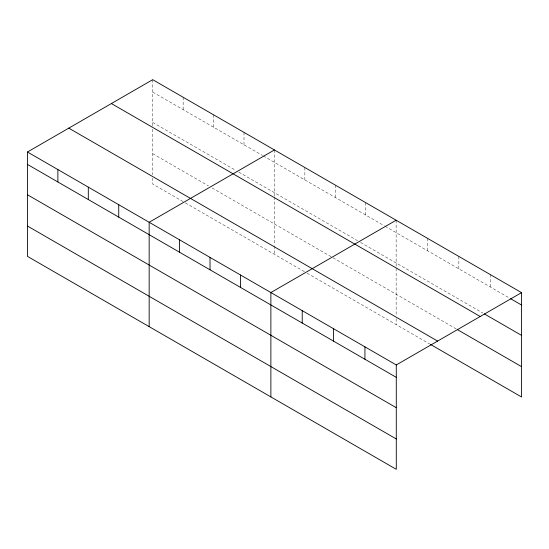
<?xml version="1.0" encoding="UTF-8"?>
<svg xmlns="http://www.w3.org/2000/svg" width="549" height="549" viewBox="0 0 549 549"><rect width="100%" height="100%" fill="white"/><g stroke="black" fill="none" stroke-linecap="round" stroke-linejoin="round"><path stroke-width="0.41" stroke-dasharray="2.75 2.06" d="M152.718 125.81L152.718 79.68M152.718 92.081L262.559 155.497M263.3 155.93L384.273 225.769M385.014 226.202L509.884 298.292M152.718 122.434L235.837 170.423M238.808 172.139L357.557 240.695M360.521 242.411L482.907 313.067M152.718 153.699L208.38 185.837M212.092 187.978L332.323 257.392M333.065 257.824L456.658 329.18M183.146 201.62L152.718 184.052L152.718 178.151M185.37 202.904L304.86 271.892M307.09 273.176L429.682 343.955M490.202 274.527L490.202 286.928M458.847 256.424L458.847 268.825M427.499 238.328L427.499 250.728M396.145 220.224L396.145 315.318M396.145 318.695L396.145 324.596M365.716 202.656L365.716 215.057M335.288 185.088L335.288 197.489M304.86 167.52L304.86 179.921M274.431 149.952L274.431 196.082M274.431 196.926L274.431 245.046M274.431 245.89L274.431 254.324M244.003 132.384L244.003 144.785M213.575 114.816L213.575 127.217M183.146 97.248L183.146 109.649M152.718 129.193L152.718 174.774"/><path stroke-width="0.82" d="M27.45 152.004L396.282 364.948L396.282 469.32L27.45 256.369L27.45 152.004L152.718 79.68L521.55 292.631L521.55 396.996L430.416 344.374M274.431 149.952L149.163 222.276L149.163 326.641M396.145 220.224L270.877 292.548L270.877 396.913M396.282 364.948L521.55 292.631M510.611 298.711L521.55 305.024M484.369 313.911L521.55 335.377M111.378 103.548L480.21 316.492M457.392 329.606L521.55 366.643M68.79 128.137L437.622 341.087M27.45 164.405L396.282 377.348M27.45 194.758L396.282 407.701M27.45 226.023L396.282 438.967M364.934 346.851L364.934 359.252M333.579 328.748L333.579 341.149M302.231 310.652L302.231 323.045M240.448 274.98L240.448 287.381M210.02 257.412L210.02 269.813M179.592 239.844L179.592 252.245M118.735 204.708L118.735 217.109M88.307 187.14L88.307 199.541M57.878 169.572L57.878 181.973"/></g></svg>
